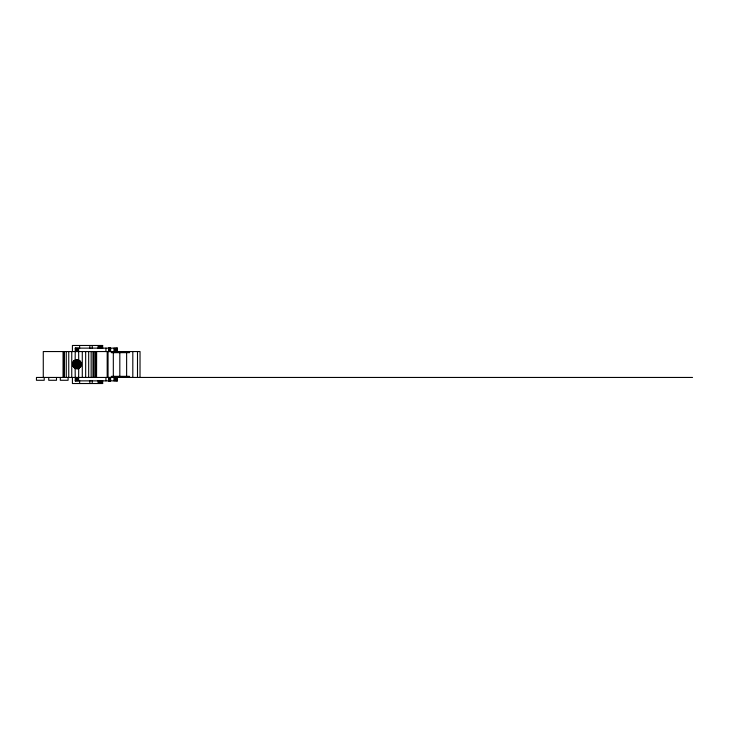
<?xml version="1.0" encoding="UTF-8"?>
<svg xmlns="http://www.w3.org/2000/svg" width="729" height="729" viewBox="0 0 729 729"><rect width="100%" height="100%" fill="white"/><g stroke="black" fill="none" stroke-linecap="round" stroke-linejoin="round"><path stroke-width="1.09" d="M75.816 360.691L75.515 360.272L73.857 361.11L72.882 362.65L81.22 366.067L81.22 362.586L72.882 366.067L75.324 368.528L77.046 368.874L78.778 368.528L80.072 367.106M80.363 363.097C82.906 360.162 73.292 357.985 72.882 362.65M78.805 360.691C78.012 359.734 76.308 365.111 75.734 366.423C75.688 372.054 70.494 362.842 74.103 361.219M73.155 366.004L72.535 364.327L73.155 362.65M73.857 361.11C74.504 362.605 82.331 370.97 80.363 365.557M77.31 360.39C76.144 359.834 76.153 367.589 77.183 368.719M78.805 367.963C77.866 368.482 74.996 361.566 75.515 360.272M79.671 362.058C81.302 359.251 72.335 368.017 74.549 367.106M73.173 362.823C82.55 352.772 82.55 375.882 73.173 365.83M78.577 368.382C82.049 367.006 82.049 361.648 78.577 360.272M75.242 360.272L77.183 359.935M78.85 368.382L75.242 368.382L72.882 366.004M102.716 345.473L72.417 345.473L72.417 351.551M75.151 348.134L117.433 348.134L117.433 351.551M72.535 364.327L81.557 364.327M692.55 377.449L36.45 377.449L36.45 380.283L44.214 380.283L44.214 377.449M75.151 380.866L117.433 380.866L117.433 377.449M102.716 383.527L72.417 383.527L72.417 377.449M76.91 359.935L78.85 360.272L81.211 362.65M80.072 361.548L80.919 362.823M140.023 377.449L140.041 351.551L43.275 351.551L43.275 377.449M137.499 351.551L137.499 377.449M132.815 351.551L132.815 377.449M129.562 351.551L129.562 352.654L111.355 352.654L111.355 351.551M129.562 377.449L129.562 376.346L111.355 376.346L111.355 377.449M126.627 352.681L126.627 376.319M119.82 352.681L119.82 376.319M117.314 348.134L117.314 351.551M117.314 377.449L117.314 380.866M116.968 348.134L116.968 351.551M116.968 377.449L116.968 380.866M116.421 348.134L116.421 351.551M116.421 377.449L116.421 380.866M115.701 348.134L115.701 351.551M115.701 377.449L115.701 380.866M114.863 348.134L114.863 351.551M114.863 377.449L114.863 380.866M113.961 348.134L113.961 352.654M113.961 376.346L113.961 380.866M113.323 352.681L113.323 376.319M110.598 348.134L110.598 351.551M110.598 377.449L110.598 380.866M110.48 348.134L110.48 351.551M110.48 377.449L110.48 380.866M110.325 348.134L110.325 351.551M110.325 377.449L110.325 380.866M110.134 348.134L110.134 351.551M110.134 377.449L110.134 380.866M109.915 348.134L109.915 351.551M109.915 377.449L109.915 380.866M109.669 348.134L109.669 351.551M109.669 377.449L109.669 380.866M109.432 348.134L109.432 351.551M109.432 377.449L109.432 380.866M109.213 348.134L109.213 351.551M109.213 377.449L109.213 380.866M109.022 348.134L109.022 351.551M109.022 377.449L109.022 380.866M108.867 348.134L108.867 351.551M108.867 377.449L108.867 380.866M108.776 348.134L108.749 351.551M108.749 377.449L108.776 380.866M108.056 351.551L108.056 377.449M107.19 351.551L107.19 377.449M105.933 348.134L105.933 351.551M105.933 377.449L105.933 380.866M102.616 345.473L102.671 348.508M102.671 380.492L102.616 383.527M102.47 345.473L102.47 348.508M102.47 380.492L102.47 383.527M102.361 345.473L102.361 348.508M102.361 380.492L102.361 383.527M101.96 345.473L101.96 348.508M101.96 380.492L101.96 383.527M101.449 345.473L101.449 348.508M101.449 380.492L101.449 383.527M100.839 345.473L100.839 348.508M100.839 380.492L100.839 383.527M100.165 345.473L100.165 348.508M100.165 380.492L100.165 383.527M99.463 345.473L99.463 348.508M99.463 380.492L99.463 383.527M98.752 345.473L98.752 348.508M98.752 380.492L98.752 383.527M98.087 345.473L98.087 348.508M98.087 380.492L98.087 383.527M96.638 351.551L96.556 377.449M96.301 351.551L96.301 377.449M95.9 351.551L95.9 377.449M95.362 351.551L95.362 377.449M94.032 351.551L94.032 377.449M92.975 351.551L92.975 377.449M92.228 345.473L92.228 348.508M92.228 380.492L92.228 383.527M91.152 351.551L91.152 377.449M89.84 345.473L89.84 348.508M89.84 380.492L89.84 383.527M88.674 351.551L88.674 377.449M85.667 351.551L85.667 377.449M82.286 351.551L82.286 377.449M79.634 345.473L79.634 348.508M79.634 380.492L79.634 383.527M78.623 348.134L78.714 360.563M78.714 367.316L78.623 380.866M77.721 348.134L77.721 351.551M77.721 377.449L77.721 380.866M76.882 348.134L76.882 351.551M76.882 377.449L76.882 380.866M76.162 348.134L76.162 351.551M76.162 377.449L76.162 380.866M75.616 348.134L75.616 351.551M75.616 377.449L75.616 380.866M75.269 348.134L75.142 361.684M75.142 367.316L75.269 380.866M71.752 351.551L71.752 377.449M68.745 351.551L68.745 377.449M68.079 377.449L68.079 380.283L60.316 380.283L60.316 377.449M66.266 351.551L66.266 377.449M64.444 351.551L64.444 377.449M63.387 351.551L63.377 377.449M63.213 351.551L63.213 377.449M56.498 377.449L56.498 380.283L48.734 380.283L48.734 377.449M73.729 363.097C76.235 377.412 85.575 354.768 73.729 363.097M74.513 363.461C76.281 373.585 82.887 357.565 74.513 363.461M75.461 363.88C76.299 368.491 79.306 361.21 75.461 363.88"/></g></svg>
